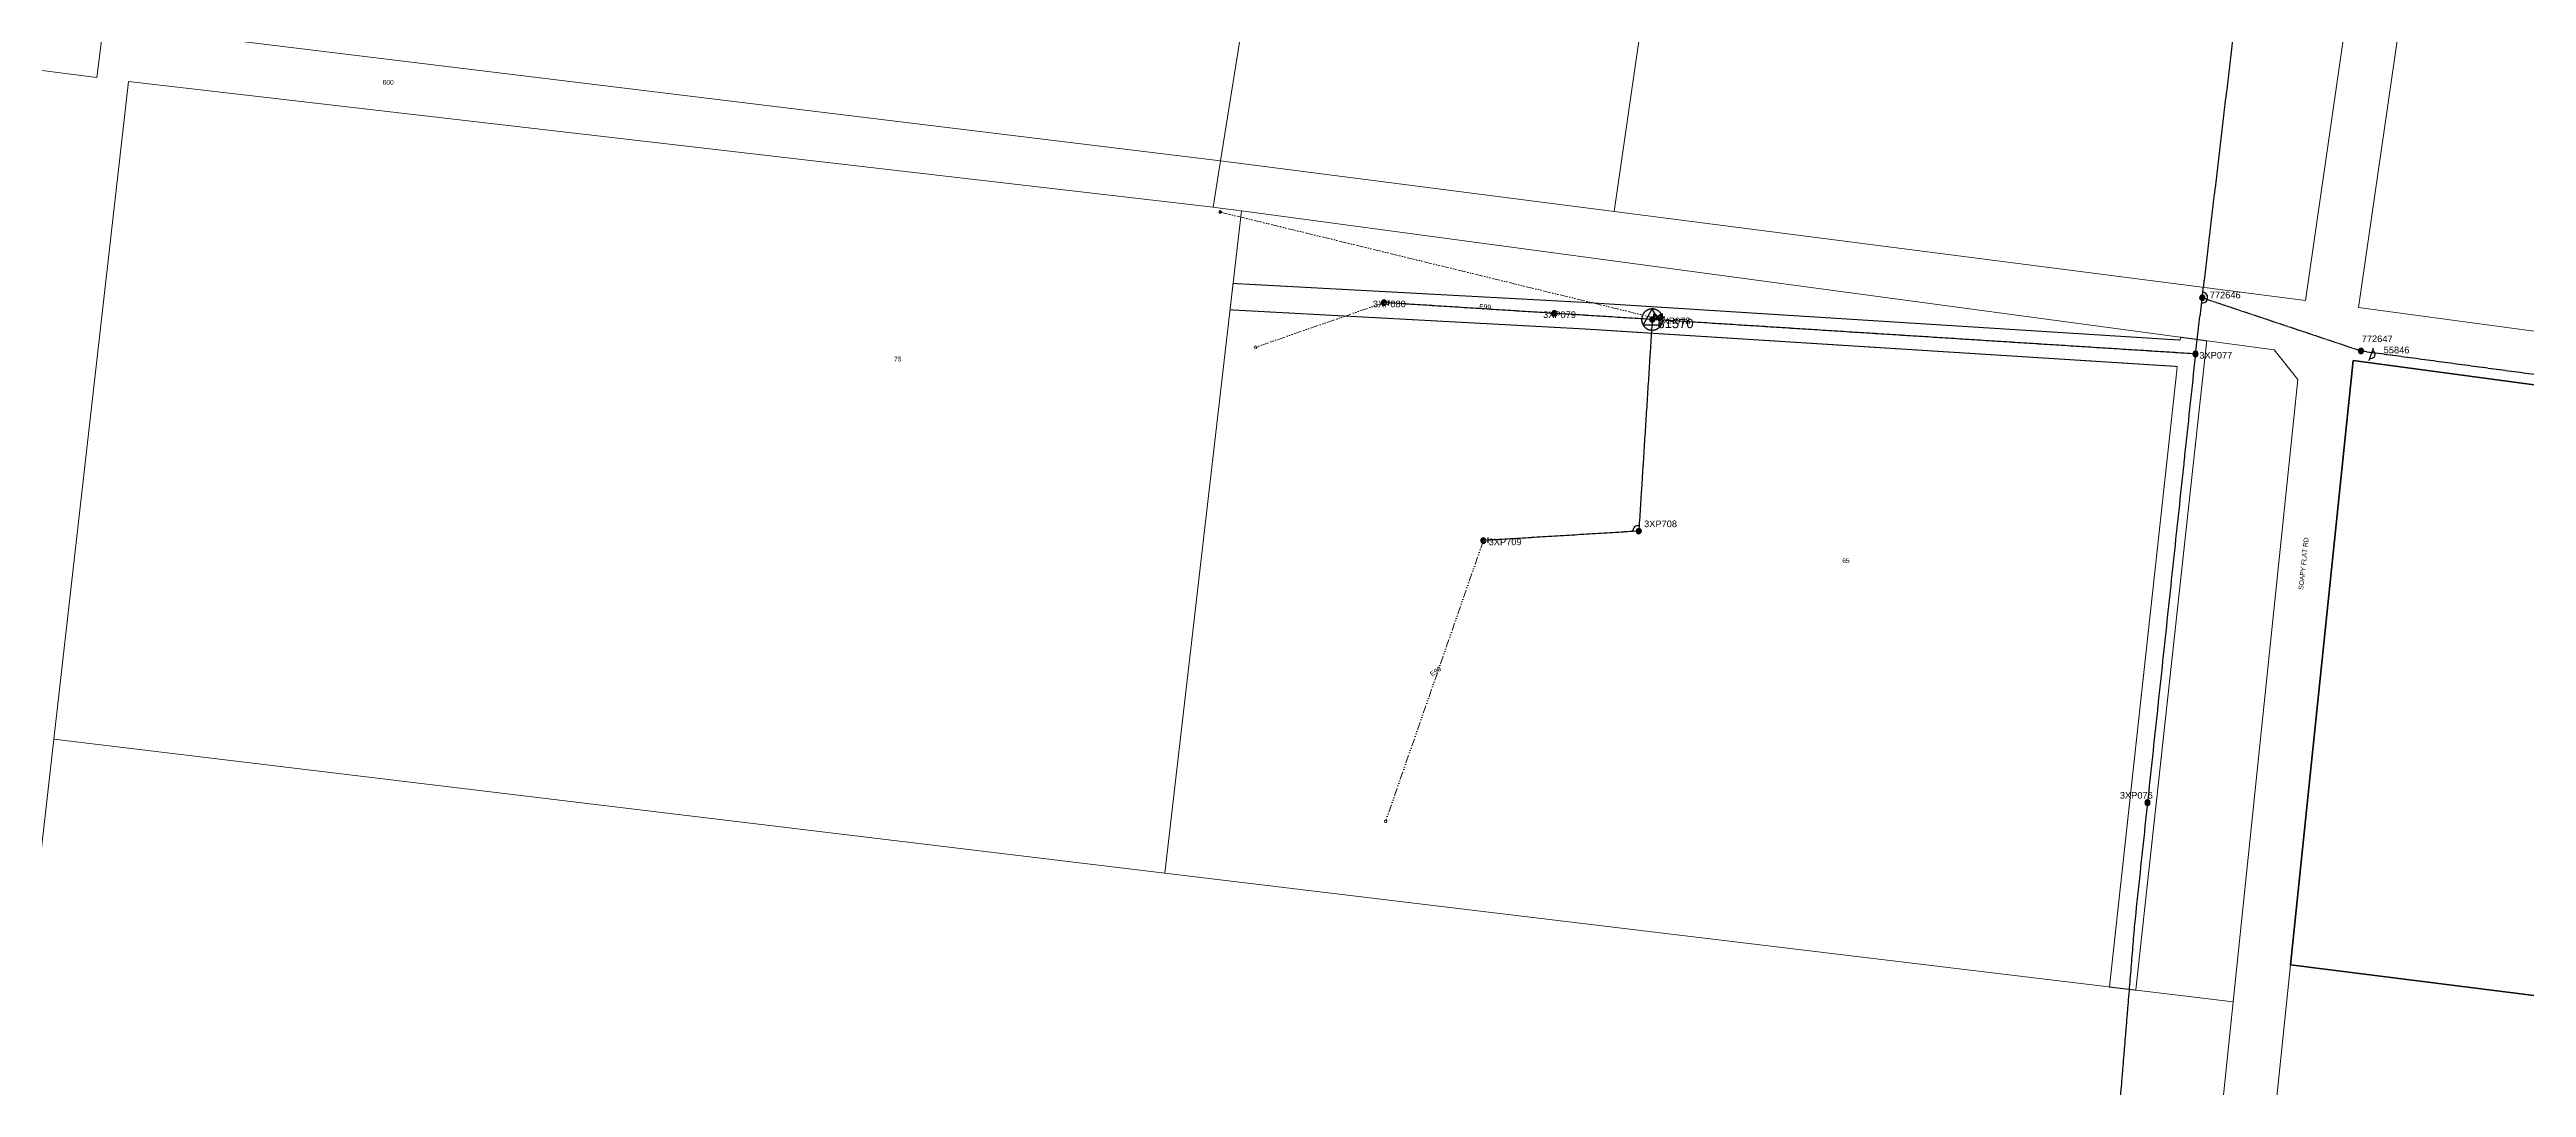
# Model space of a CAD drawing. Header units: metres. Extents: x 254239 to 260101, y 6186854 to 6190266.
# Drawn here: x 256336 to 257271, y 6188572 to 6188964 of the extents above; entities that cross this region are included whole.
import ezdxf
from ezdxf.enums import TextEntityAlignment as Align

# ---------------------------------------------------------------- set-up
doc = ezdxf.new("R2010")
doc.units = ezdxf.units.M
for name, pattern in [('Cable Exist OH', [1, 1, 0]), ('DASHED', [19.05, 12.7, -6.35]), ('HIDDEN2', [0.1875, 0.125, -0.0625]), ('PHANTOMX2', [6.6, 3, -0.75, 0.2, -0.75, 0.2, -0.75, 0.2, -0.75])]:
    doc.linetypes.add(name, pattern=pattern)
doc.layers.get('0').update_dxf_attribs({"color": 6})
for name, color, linetype, lineweight in [('Cadastre Land Parcels_SP_EXT', 118, 'Continuous', 15), ('Cadastre Other Property_SP_EXT', 138, 'DASHED', 15), ('Cadastre Roads_SP_EXT', 218, 'Continuous', 15), ('Mains_HV_EXT', 13, 'Continuous', 25), ('Mains_LV_EXT', 163, 'Continuous', 25), ('Services_SP_EXT', 42, 'PHANTOMX2', 20)]:
    doc.layers.add(name, color=color, linetype=linetype, lineweight=lineweight)
for name, color, linetype in [('Equip_LV_EXT', 7, 'Continuous'), ('Equip_SP_HV_EXT', 7, 'Continuous'), ('Sub_SP_TR_HV_LV_EXT', 7, 'Continuous'), ('SupportsOH_SP_TR_HV_LV_SL_EXT', 7, 'Continuous')]:
    doc.layers.add(name, color=color, linetype=linetype)
doc.styles.add('POLE_LABEL', font='arial.ttf', dxfattribs={"height": 2})
doc.styles.get("Standard").update_dxf_attribs({"font": 'arial.ttf'})

# ---------------------------------------------------------------- blocks, each defined once
blk = doc.blocks.new('SUB_POLE_EXT')
at = {"flags": 128}
for points in [[(-0.05, 4), (-0.15, 4), (-0.25, 3.99), (-0.34, 3.99), (-0.44, 3.98), (-0.54, 3.96), (-0.64, 3.95), (-0.73, 3.93), (-0.83, 3.91), (-0.92, 3.89), (-1.02, 3.87), (-1.11, 3.84), (-1.21, 3.81), (-1.3, 3.78), (-1.39, 3.75), (-1.49, 3.71), (-1.58, 3.68), (-1.67, 3.64), (-1.75, 3.59), (-1.84, 3.55), (-1.93, 3.5), (-2.01, 3.46), (-2.1, 3.41), (-2.18, 3.35), (-2.26, 3.3), (-2.34, 3.24), (-2.42, 3.18), (-2.5, 3.12), (-2.58, 3.06), (-2.65, 3), (-2.72, 2.93), (-2.79, 2.86), (-2.86, 2.79), (-2.93, 2.72), (-3, 2.65), (-3.06, 2.58), (-3.12, 2.5), (-3.18, 2.42), (-3.24, 2.34), (-3.3, 2.26), (-3.35, 2.18), (-3.41, 2.1), (-3.46, 2.01), (-3.5, 1.93), (-3.55, 1.84), (-3.59, 1.75), (-3.64, 1.67), (-3.68, 1.58), (-3.71, 1.49), (-3.75, 1.39), (-3.78, 1.3), (-3.81, 1.21), (-3.84, 1.11), (-3.87, 1.02), (-3.89, 0.92), (-3.91, 0.83), (-3.93, 0.73), (-3.95, 0.64), (-3.96, 0.54), (-3.98, 0.44), (-3.99, 0.34), (-3.99, 0.25), (-4, 0.15), (-4, 0.05), (-4, -0.05), (-4, -0.15), (-3.99, -0.25), (-3.99, -0.34), (-3.98, -0.44), (-3.96, -0.54), (-3.95, -0.64), (-3.93, -0.73), (-3.91, -0.83), (-3.89, -0.92), (-3.87, -1.02), (-3.84, -1.11), (-3.81, -1.21), (-3.78, -1.3), (-3.75, -1.39), (-3.71, -1.49), (-3.68, -1.58), (-3.64, -1.67), (-3.59, -1.75), (-3.55, -1.84), (-3.5, -1.93), (-3.46, -2.01), (-3.41, -2.1), (-3.35, -2.18), (-3.3, -2.26), (-3.24, -2.34), (-3.18, -2.42), (-3.12, -2.5), (-3.06, -2.58), (-3, -2.65), (-2.93, -2.72), (-2.86, -2.79), (-2.79, -2.86), (-2.72, -2.93), (-2.65, -3), (-2.58, -3.06), (-2.5, -3.12), (-2.42, -3.18), (-2.34, -3.24), (-2.26, -3.3), (-2.18, -3.35), (-2.1, -3.41), (-2.01, -3.46), (-1.93, -3.5), (-1.84, -3.55), (-1.75, -3.59), (-1.67, -3.64), (-1.58, -3.68), (-1.49, -3.71), (-1.39, -3.75), (-1.3, -3.78), (-1.21, -3.81), (-1.11, -3.84), (-1.02, -3.87), (-0.92, -3.89), (-0.83, -3.91), (-0.73, -3.93), (-0.64, -3.95), (-0.54, -3.96), (-0.44, -3.98), (-0.34, -3.99), (-0.25, -3.99), (-0.15, -4), (-0.05, -4), (0.05, -4), (0.15, -4), (0.25, -3.99), (0.34, -3.99), (0.44, -3.98), (0.54, -3.96), (0.64, -3.95), (0.73, -3.93), (0.83, -3.91), (0.92, -3.89), (1.02, -3.87), (1.11, -3.84), (1.21, -3.81), (1.3, -3.78), (1.39, -3.75), (1.49, -3.71), (1.58, -3.68), (1.67, -3.64), (1.75, -3.59), (1.84, -3.55), (1.93, -3.5), (2.01, -3.46), (2.1, -3.41), (2.18, -3.35), (2.26, -3.3), (2.34, -3.24), (2.42, -3.18), (2.5, -3.12), (2.58, -3.06), (2.65, -3), (2.72, -2.93), (2.79, -2.86), (2.86, -2.79), (2.93, -2.72), (3, -2.65), (3.06, -2.58), (3.12, -2.5), (3.18, -2.42), (3.24, -2.34), (3.3, -2.26), (3.35, -2.18), (3.41, -2.1), (3.46, -2.01), (3.5, -1.93), (3.55, -1.84), (3.59, -1.75), (3.64, -1.67), (3.68, -1.58), (3.71, -1.49), (3.75, -1.39), (3.78, -1.3), (3.81, -1.21), (3.84, -1.11), (3.87, -1.02), (3.89, -0.92), (3.91, -0.83), (3.93, -0.73), (3.95, -0.64), (3.96, -0.54), (3.98, -0.44), (3.99, -0.34), (3.99, -0.25), (4, -0.15), (4, -0.05), (4, 0.05), (4, 0.15), (3.99, 0.25), (3.99, 0.34), (3.98, 0.44), (3.96, 0.54), (3.95, 0.64), (3.93, 0.73), (3.91, 0.83), (3.89, 0.92), (3.87, 1.02), (3.84, 1.11), (3.81, 1.21), (3.78, 1.3), (3.75, 1.39), (3.71, 1.49), (3.68, 1.58), (3.64, 1.67), (3.59, 1.75), (3.55, 1.84), (3.5, 1.93), (3.46, 2.01), (3.41, 2.1), (3.35, 2.18), (3.3, 2.26), (3.24, 2.34), (3.18, 2.42), (3.12, 2.5), (3.06, 2.58), (3, 2.65), (2.93, 2.72), (2.86, 2.79), (2.79, 2.86), (2.72, 2.93), (2.65, 3), (2.58, 3.06), (2.5, 3.12), (2.42, 3.18), (2.34, 3.24), (2.26, 3.3), (2.18, 3.35), (2.1, 3.41), (2.01, 3.46), (1.93, 3.5), (1.84, 3.55), (1.75, 3.59), (1.67, 3.64), (1.58, 3.68), (1.49, 3.71), (1.39, 3.75), (1.3, 3.78), (1.21, 3.81), (1.11, 3.84), (1.02, 3.87), (0.92, 3.89), (0.83, 3.91), (0.73, 3.93), (0.64, 3.95), (0.54, 3.96), (0.44, 3.98), (0.34, 3.99), (0.25, 3.99), (0.15, 4), (0.05, 4)], [(0, 4), (-3.46, -2), (3.46, -2)]]:
    blk.add_lwpolyline(points, close=True, dxfattribs=at)
at = {"flags": 8}
blk.add_attdef('ASSET_NUM', text='', height=2.5, dxfattribs=at).set_placement((0, 7), align=Align.MIDDLE_CENTER)
for tag, flags, p in [('STREET_CODE', 9, (-1.38, 1.45)), ('NO_PHASES', 9, (-1.38, 1.05)), ('OPERATED_BY', 9, (-1.38, 0.65)), ('MAINTAINED_BY', 9, (-1.38, 0.45)), ('ORIENTATION', 9, (-1.38, 0.25)), ('OWNED_BY', 9, (-1.38, 0.05)), ('CONSTRUCTED_VOLTAGE', 9, (-1.13, 0.75)), ('OPERATING_VOLTAGE', 9, (-1.13, 0.35)), ('STATE', 9, (-1.38, -0.35)), ('USAGE', 9, (-1.38, -0.75)), ('LEGEND', 9, (-1.38, -0.95)), ('SUBURB', 9, (-1.38, -1.15)), ('STREETNAME', 9, (-1.38, -1.35)), ('LOCATION', 9, (-1.38, -1.55)), ('NOTES', 9, (-1.38, -1.75)), ('Z', 1, (-1.38, -1.95)), ('SECONDARY_VOLTAGE', 9, (-1.13, -0.65)), ('SUBSTATION_TYPE', 9, (-1.13, -1.05))]:
    blk.add_attdef(tag, text='', height=0.1, dxfattribs=dict(flags=flags)).set_placement(p, align=Align.MIDDLE_LEFT)
blk = doc.blocks.new('LV_OH_LINKS_DISTFUSE_EXT')
for p, q in [((0, 0), (0.96, 0)), ((3.84, 0), (4.8, 0))]:
    blk.add_line(p, q)
blk.add_lwpolyline([(3.84, -1.2), (3.84, 1.2), (0.96, -1.2), (0.96, 1.2)], close=True)
at = {"flags": 9}
for tag, p in [('ACTUAL_STATUS', (0, 0)), ('CONSTRUCTED_VOLTAGE', (0, -0.2)), ('OPERATING_VOLTAGE', (0, -0.6)), ('ORIENTATION', (0, -0.8)), ('OWNED_BY', (0, -1)), ('STATE', (0, -1.2)), ('SWITCH_TYPE', (0, -1.4)), ('NO_PHASES', (0, -0.4)), ('USAGE', (0, -1.6)), ('NOTES', (0, -1.8))]:
    blk.add_attdef(tag, text='', height=0.2, dxfattribs=at).set_placement(p, align=Align.MIDDLE_LEFT)
at = {"flags": 1}
blk.add_attdef('Z', (0, 0), '', height=0.2, dxfattribs=at)
blk = doc.blocks.new('CCP_EXT')
blk.add_wipeout([(0, 0.57), (0.57, 0), (0, -0.57), (-0.57, 0)])
blk.add_lwpolyline([(-0.57, 0), (0, 0.57), (0.57, 0), (0, -0.57), (-0.57, 0)])
at = {"flags": 1}
blk.add_attdef('Z', (0, 0), '', height=0.2, dxfattribs=at)
at = {"flags": 9}
for tag, p in [('CCP_TYPE', (0, 0)), ('CONSTRUCTED_VOLTAGE', (0, -0.2)), ('OPERATING_VOLTAGE', (0, -0.6)), ('ORIENTATION', (0, -0.8)), ('OWNED_BY', (0, -1)), ('STATE', (0, -1.8)), ('NO_PHASES', (0, -0.4)), ('USAGE', (0, -1.2)), ('LEGEND', (0, -1.4)), ('LIFE_SUPPORT', (0, -1.6)), ('NOTES', (0, -2))]:
    blk.add_attdef(tag, text='', height=0.2, dxfattribs=at).set_placement(p, align=Align.MIDDLE_LEFT)
blk = doc.blocks.new('POLE_EXT')
blk.add_hatch(color=256).paths.add_polyline_path([(-1, 0, 1), (1, 0, 1)])
blk.add_lwpolyline([(-1, 0, 1), (1, 0, 1)], format="xyb", close=True)
at = {"flags": 8}
blk.add_attdef('pNumber', text='', height=2, dxfattribs=at).set_placement((2.5, 2.5), align=Align.MIDDLE_CENTER)
at = {"style": 'POLE_LABEL', "flags": 9}
for tag, p in [('STRUCTURE_PLANT_NUMBER', (1.35, 0.03)), ('STREET_CODE', (1.35, -0.2))]:
    blk.add_attdef(tag, text='', height=0.2, dxfattribs=at).set_placement(p, align=Align.MIDDLE_LEFT)
at = {"flags": 1}
blk.add_attdef('Z', (1.35, -7.33), '', height=0.2, dxfattribs=at)
at = {"flags": 9}
for tag, p in [('OWNED_BY', (1.35, -0.4)), ('SPECIAL_USE', (1.35, -0.8)), ('STATE', (1.35, -1)), ('cLV', (1.35, -1.4)), ('hDepth', (1.35, -1.6)), ('hDia', (1.35, -1.8)), ('cHV', (1.35, -2)), ('cLinedev', (1.35, -3.4)), ('pExisting', (1.35, -3.8)), ('pFooting', (1.35, -4.4)), ('pNew', (1.35, -4.6)), ('pRelocate', (1.35, -5)), ('pRemove', (1.35, -5.2)), ('pReplace', (1.35, -5.4)), ('pStay', (1.35, -5.6)), ('pType', (1.35, -5.8)), ('cspan', (1.35, -6)), ('STREETNAME', (1.35, -6.2)), ('SUBURB', (1.35, -6.4)), ('OPERATED_BY', (1.36, -7.01)), ('PARENT', (1.35, -0.6)), ('USAGE', (1.35, -1.2)), ('LBRACKET', (1.35, -2.2)), ('LExisting', (1.35, -2.4)), ('LANTNUMBER', (1.35, -2.6)), ('LOther', (1.35, -2.8)), ('LRemove', (1.35, -3)), ('LEGEND', (1.35, -3.2)), ('LOCATION', (1.35, -3.6)), ('PFNUMBER', (1.35, -4)), ('NEWPFNUMBER', (1.35, -4.2)), ('NOTES', (1.35, -6.6)), ('MAINTAINED_BY', (1.36, -6.81))]:
    blk.add_attdef(tag, text='', height=0.2, dxfattribs=at).set_placement(p, align=Align.MIDDLE_LEFT)
blk = doc.blocks.new('HV_USL_CLOSED_EXT')
at = {"layer": 'Equip_SP_HV_EXT'}
blk.add_line((4, 2.5), (4, -2.5), dxfattribs=at)
blk.add_arc((4, 0), 1.5, 270, 90, dxfattribs=at)
for tag, flags, p in [('ACTUAL_STATUS', 9, (0, 1.55)), ('STREET_CODE', 9, (0, 1.75)), ('CONSTRUCTED_VOLTAGE', 9, (0, 1.35)), ('NO_PHASES', 9, (0, 1.15)), ('OPERATING_VOLTAGE', 9, (0, 0.95)), ('ORIENTATION', 9, (0, 0.75)), ('OWNED_BY', 9, (0, 0.55)), ('OPERATED_BY', 9, (0, 0.35)), ('MAINTAINED_BY', 9, (0, 0.15)), ('STATE', 9, (0, -0.05)), ('Z', 1, (0, -1.85)), ('SWITCH_TYPE', 9, (0, -0.25)), ('USAGE', 9, (0, -0.45)), ('LEGEND', 9, (0, -0.65)), ('LOCATION', 9, (0, -0.85)), ('STREETNAME', 9, (0, -1.05)), ('SUBURB', 9, (0, -1.25)), ('NOTES', 9, (0, -1.45)), ('LABEL_ALIGNMENT', 9, (0, -1.65))]:
    blk.add_attdef(tag, text='', height=0.1, dxfattribs=dict(at, flags=flags)).set_placement(p, align=Align.MIDDLE_LEFT)
at = {"layer": 'Equip_SP_HV_EXT', "width": 0.9, "flags": 8}
blk.add_attdef('ASSET_NUM', text='', height=2, rotation=270, dxfattribs=at).set_placement((9.5, 0), align=Align.MIDDLE_CENTER)
blk = doc.blocks.new('End Shackle_EXT')
blk.add_wipeout([(0, 0.25), (1.81, 0.25), (1.82, -0.25), (0, -0.25)])
blk.add_line((1.81, -1), (1.81, 1))
at = {"flags": 1}
blk.add_attdef('Z', (0, 0), '', height=0.2, dxfattribs=at)
at = {"flags": 9}
for tag, p in [('CONNECTOR_TYPE', (0, 0)), ('CONSTRUCTED_VOLTAGE', (0, -0.2)), ('OPERATING_VOLTAGE', (0, -0.6)), ('ORIENTATION', (0, -0.8)), ('OWNED_BY', (0, -1)), ('STATE', (0, -1.2)), ('NO_PHASES', (0, -0.4)), ('USAGE', (0, -1.4)), ('NOTES', (0, -1.6))]:
    blk.add_attdef(tag, text='', height=0.2, dxfattribs=at).set_placement(p, align=Align.MIDDLE_LEFT)

msp = doc.modelspace()

# ---------------------------------------------------------------- linework, layer by layer
at = {"layer": 'Cadastre Land Parcels_SP_EXT', "linetype": 'Continuous'}
for points in [[(257253.172, 6189324.6), (257262.835, 6189391.453), (257266.882, 6189419.445), (256930.109, 6189467.019), (256905.86, 6189295.354), (256839.212, 6189304.124), (256831.8, 6189257.854), (256821.048, 6189190.72), (256778.019, 6188922.066), (256926.547, 6188902.969), (256975.03, 6189238.43), (256981.823, 6189285.427), (257083.724, 6189272.105), (257242.585, 6189251.333), (257253.172, 6189324.6)], [(256367.598, 6188972.226), (256378.165, 6189053.536), (256386.729, 6189120.03), (256413.799, 6189329.123), (256417.739, 6189359.583), (256407.77, 6189360.894), (256406.377, 6189350.1), (256376.144, 6189116.755), (256367.58, 6189050.261), (256356.617, 6188973.492), (256354.103, 6188953.557), (256235.126, 6188968.74), (256145.853, 6188265.741), (256213.284, 6188216.954), (256245.356, 6188202.662), (256280.585, 6188198.689), (256282.679, 6188217.06), (256337.917, 6188703.774), (256366.101, 6188952.095), (256775.22, 6188904.589), (256778.019, 6188922.066), (256367.598, 6188972.226)], [(256821.048, 6189190.72), (256831.8, 6189257.854), (256839.212, 6189304.124), (256639.267, 6189330.433), (256417.739, 6189359.583), (256413.799, 6189329.123), (256386.729, 6189120.03), (256378.165, 6189053.536), (256367.598, 6188972.226), (256778.019, 6188922.066), (256821.048, 6189190.72)], [(257242.585, 6189251.333), (257083.724, 6189272.105), (256981.823, 6189285.427), (256975.03, 6189238.43), (256926.547, 6188902.969), (257187.39, 6188869.432), (257242.585, 6189251.333)], [(257207.331, 6188866.733), (257576.605, 6188816.97), (257629.519, 6189204.109), (257264.235, 6189260.054), (257207.331, 6188866.733)], [(256785.943, 6188903.193), (256784.004, 6188903.455), (256777.843, 6188904.284), (256775.22, 6188904.589), (256366.101, 6188952.095), (256337.917, 6188703.774), (256756.985, 6188653.235), (256785.943, 6188903.193)], [(257160.051, 6188604.609), (257184.414, 6188839.619), (257175.514, 6188850.735), (256785.943, 6188903.193), (256756.985, 6188653.235), (257160.051, 6188604.609)], [(257109.144, 6188113.454), (257160.051, 6188604.609), (256756.985, 6188653.235), (256337.917, 6188703.774), (256282.679, 6188217.06), (256280.585, 6188198.689), (257109.144, 6188113.454)], [(257582.86, 6188569.707), (257443.818, 6188585.511), (257181.697, 6188618.637), (257158.399, 6188393.913), (257420.361, 6188345.464), (257528.061, 6188317.968), (257582.86, 6188569.707)]]:
    msp.add_lwpolyline(points, close=True, dxfattribs=at)
at = {"layer": 'Cadastre Land Parcels_SP_EXT', "linetype": 'Continuous', "lineweight": 35}
msp.add_lwpolyline([(257181.697, 6188618.637), (257355.306, 6188596.697), (257443.818, 6188585.511), (257536.667, 6188574.957), (257570.1, 6188797.603), (257205.37, 6188846.702), (257181.697, 6188618.637)], close=True, dxfattribs=at)
at = {"layer": 'Mains_HV_EXT', "linetype": 'Cable Exist OH'}
for points in [[(257148.4055, 6188870.4198), (257161.8421, 6188983.68), (257172.3863, 6189088.2175)], [(257145.825, 6188849.206), (257148.3943, 6188870.4432)], [(257148.3983, 6188870.4301), (257208.3338, 6188850.3583)], [(257145.825, 6188849.206), (256940.882, 6188862.196)], [(257145.825, 6188849.206), (257122.827, 6188633.9851), (257109.255, 6188468.908), (257088.7221, 6188275.721)], [(257208.3153, 6188850.3488), (257321.8018, 6188835.0717), (257435.2782, 6188819.7959), (257548.7546, 6188804.5201), (257662.2311, 6188789.2443), (257662.2692, 6188789.2392)]]:
    msp.add_lwpolyline(points, dxfattribs=at)
at = {"layer": 'Mains_HV_EXT', "linetype": 'Continuous'}
for points in [[(257150.2988, 6188869.7763, 0.48343586), (257148.6699, 6188872.4395)], [(257148.1494, 6188868.5147, 0.40199907), (257150.3048, 6188869.7729)]]:
    msp.add_lwpolyline(points, format="xyb", dxfattribs=at)
at = {"layer": 'Mains_LV_EXT', "linetype": 'Cable Exist OH'}
msp.add_lwpolyline([(256940.882, 6188862.196), (256935.82, 6188782.329)], dxfattribs=at)
at = {"layer": 'Mains_LV_EXT', "linetype": 'Continuous'}
msp.add_lwpolyline([(256935.945, 6188784.326, 0.53775941), (256933.6152, 6188782.1949)], format="xyb", dxfattribs=at)

# ---------------------------------------------------------------- block references
at = {"layer": 'Equip_LV_EXT'}
for p in [(256940.4753, 6188863.1096), (256940.882, 6188863.196)]:
    msp.add_blockref('LV_OH_LINKS_DISTFUSE_EXT', p, dxfattribs=at)
at = {"layer": 'Equip_SP_HV_EXT'}
ref = msp.add_blockref('HV_USL_CLOSED_EXT', (257208.3152, 6188850.3488), dxfattribs=dict(at, rotation=340.7097305590474))
ref.add_attrib('ASSET_NUM', '55846', dxfattribs={"height": 2.5}).set_placement((257226.5468, 6188851.9504), align=Align.TOP_RIGHT)
at = {"layer": 'Sub_SP_TR_HV_LV_EXT'}
ref = msp.add_blockref('SUB_POLE_EXT', (256940.882, 6188862.196), dxfattribs=at)
ref.add_attrib('ASSET_NUM', '31570', dxfattribs={"layer": '0', "height": 3.5}).set_placement((256942.882, 6188862.446), align=Align.TOP_LEFT)
at = {"layer": 'SupportsOH_SP_TR_HV_LV_SL_EXT'}
ref = msp.add_blockref('POLE_EXT', (257148.3982, 6188870.4301), dxfattribs=at)
ref.add_attrib('ASSET_NUM', '772646', dxfattribs={"layer": '0', "height": 2.5, "rotation": 359.9602201, "style": 'POLE_LABEL'}).set_placement((257151.2098, 6188869.4568), align=Align.BOTTOM_LEFT)
ref = msp.add_blockref('POLE_EXT', (256839.707, 6188868.58), dxfattribs=at)
ref.add_attrib('ASSET_NUM', '3XP080', dxfattribs={"layer": '0', "height": 2.5, "style": 'POLE_LABEL'}).set_placement((256841.707, 6188869.33), align=Align.TOP_CENTER)
ref = msp.add_blockref('POLE_EXT', (256903.927, 6188864.516), dxfattribs=at)
ref.add_attrib('ASSET_NUM', '3XP079', dxfattribs={"layer": '0', "height": 2.5, "style": 'POLE_LABEL'}).set_placement((256905.927, 6188865.266), align=Align.TOP_CENTER)
ref = msp.add_blockref('POLE_EXT', (256940.882, 6188862.196), dxfattribs=at)
ref.add_attrib('ASSET_NUM', '3XP078', dxfattribs={"layer": '0', "height": 2.5, "style": 'POLE_LABEL'}).set_placement((256942.882, 6188862.946), align=Align.TOP_LEFT)
ref = msp.add_blockref('POLE_EXT', (257208.3152, 6188850.3488), dxfattribs=at)
ref.add_attrib('ASSET_NUM', '772647', dxfattribs={"layer": '0', "height": 2.5, "rotation": 359.9587083, "style": 'POLE_LABEL'}).set_placement((257214.3756, 6188856.1597), align=Align.TOP_CENTER)
ref = msp.add_blockref('POLE_EXT', (257145.825, 6188849.206), dxfattribs=at)
ref.add_attrib('ASSET_NUM', '3XP077', dxfattribs={"layer": '0', "height": 2.5, "style": 'POLE_LABEL'}).set_placement((257159.7116, 6188849.956), align=Align.TOP_RIGHT)
ref = msp.add_blockref('POLE_EXT', (256877.1875, 6188778.7626), dxfattribs=at)
ref.add_attrib('ASSET_NUM', '3XP709', dxfattribs={"layer": '0', "height": 2.5, "style": 'POLE_LABEL'}).set_placement((256879.1875, 6188779.5126), align=Align.TOP_LEFT)
ref = msp.add_blockref('POLE_EXT', (256935.82, 6188782.329), dxfattribs=at)
ref.add_attrib('ASSET_NUM', '3XP708', dxfattribs={"layer": '0', "height": 2.5, "style": 'POLE_LABEL'}).set_placement((256937.82, 6188783.079), align=Align.BOTTOM_LEFT)
ref = msp.add_blockref('POLE_EXT', (257127.73, 6188679.861), dxfattribs=at)
ref.add_attrib('ASSET_NUM', '3XP076', dxfattribs={"layer": '0', "height": 2.5, "style": 'POLE_LABEL'}).set_placement((257129.73, 6188680.611), align=Align.BOTTOM_RIGHT)

# ---------------------------------------------------------------- texts
at = {"layer": 'Cadastre Land Parcels_SP_EXT'}
for s, p in [('600', (256461.936, 6188950.8317)), ('75', (256654.859, 6188846.375)), ('65', (257012.5814, 6188770.2782))]:
    msp.add_text(s, height=1.8, dxfattribs=at).set_placement(p)
at = {"layer": 'Cadastre Roads_SP_EXT'}
msp.add_text('SOAPY FLAT RD', height=1.8, rotation=84.081787, dxfattribs=at).set_placement((257186.4689, 6188760.1202))
at = {"layer": 'Mains_LV_EXT'}
for rotation, p in [(355.2457872, (256875.55, 6188866.312)), (34.0224885, (256857.817, 6188727.428))]:
    msp.add_text('E99', height=1.8, rotation=rotation, dxfattribs=at).set_placement(p)

# ---------------------------------------------------------------- next in the draw order: block references
at = {"layer": 'Services_SP_EXT'}
msp.add_blockref('CCP_EXT', (256777.946, 6188902.7332), dxfattribs=at)
for p, rotation in [((256791.278, 6188851.748), 197.9704094205471), ((256840.322, 6188672.837), 308.6480391807639)]:
    msp.add_blockref('CCP_EXT', p, dxfattribs=dict(at, rotation=rotation))

# ---------------------------------------------------------------- next in the draw order: linework, layer by layer
at = {"layer": 'Cadastre Other Property_SP_EXT', "linetype": 'HIDDEN2'}
for points in [[(256781.6156, 6188865.856), (256915.2479, 6188858.6375), (257138.9631, 6188844.4783), (257113.3828, 6188610.2491), (257123.3148, 6188609.0509), (257150.0844, 6188854.1697), (257140.1674, 6188855.5051), (257140.0503, 6188854.4329), (256915.0735, 6188868.672), (256782.7689, 6188875.8114), (256781.6156, 6188865.856)], [(256781.6156, 6188865.856), (256914.7315, 6188858.6702), (257138.9631, 6188844.4783), (257113.3828, 6188610.2491), (257123.3148, 6188609.0509), (257150.0844, 6188854.1697), (257140.1674, 6188855.5051), (257140.0503, 6188854.4329), (256915.0735, 6188868.672), (256782.7689, 6188875.8114), (256781.6156, 6188865.856)]]:
    msp.add_lwpolyline(points, close=True, dxfattribs=at)
at = {"layer": 'Services_SP_EXT'}
for points in [[(256777.946, 6188902.7332), (256940.4752, 6188863.1095)], [(256839.707, 6188868.58), (256791.278, 6188851.748)], [(256877.1875, 6188778.7626), (256840.322, 6188672.837)]]:
    msp.add_lwpolyline(points, dxfattribs=at)

# ---------------------------------------------------------------- next in the draw order: block references
at = {"layer": 'Mains_LV_EXT'}
for p, rotation in [((256839.707, 6188868.58), 355.2563914684301), ((256877.1875, 6188778.7626), 3.17983011736679)]:
    msp.add_blockref('End Shackle_EXT', p, dxfattribs=dict(at, rotation=rotation))

# ---------------------------------------------------------------- next in the draw order: linework, layer by layer
at = {"layer": 'Mains_LV_EXT', "linetype": 'Cable Exist OH'}
for points in [[(256940.882, 6188862.196), (256903.927, 6188864.516), (256839.707, 6188868.58)], [(256935.8199, 6188782.329), (256877.1875, 6188778.7626)]]:
    msp.add_lwpolyline(points, dxfattribs=at)

doc.saveas('drawing.dxf')
